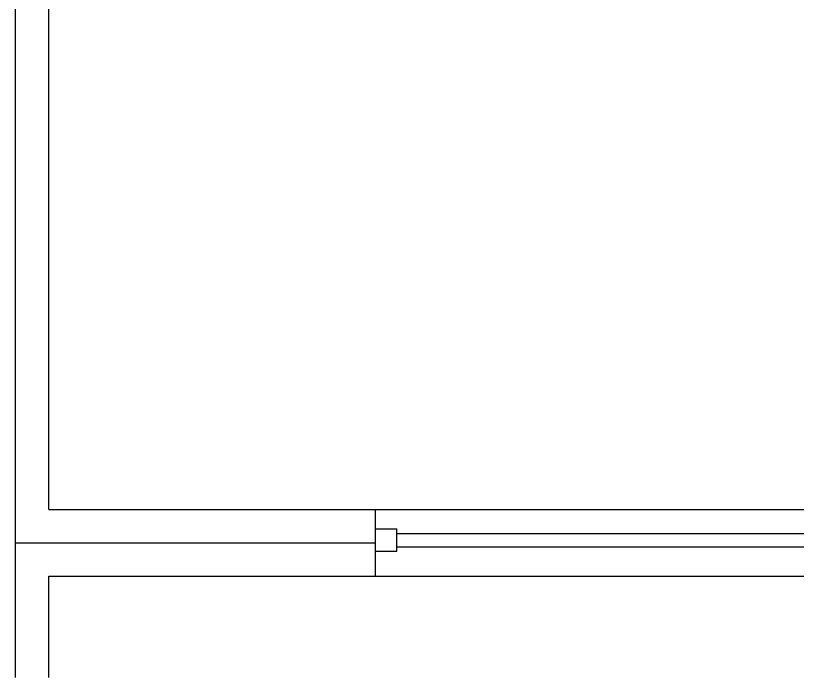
# Model space of a CAD drawing. Header units: millimetres. Extents: x 686.5 to 717.1, y 236.1 to 261.6.
# Drawn here: x 704.9945 to 705.4351, y 241.3577 to 241.7306 of the extents above; entities that cross this region are included whole.
import ezdxf

# ---------------------------------------------------------------- set-up
doc = ezdxf.new("R2010")
doc.units = ezdxf.units.MM
doc.linetypes.add('ACAD_ISO04W100', pattern=[30.5, 24, -3, 0.5, -3])
for name, color, linetype in [('EJE', 4, 'ACAD_ISO04W100'), ('MURO1', 3, 'Continuous'), ('VENTANAS', 111, 'Continuous')]:
    doc.layers.add(name, color=color, linetype=linetype)

msp = doc.modelspace()

# ---------------------------------------------------------------- linework, layer by layer
at = {"layer": 'EJE'}
for p, q in [((704.99449, 241.35766), (704.99449, 242.13975)), ((704.99449, 241.4335), (705.19714, 241.4335))]:
    msp.add_line(p, q, dxfattribs=at)
at = {"layer": 'MURO1'}
for p, q in [((705.01324, 241.45225), (705.01324, 242.13975)), ((705.01324, 241.45225), (706.01324, 241.45225)), ((705.19714, 241.45225), (705.19714, 241.41475)), ((705.01324, 241.41475), (706.05074, 241.41475)), ((705.01324, 241.35766), (705.01324, 241.41475))]:
    msp.add_line(p, q, dxfattribs=at)
at = {"layer": 'VENTANAS'}
for p, q in [((705.19692, 241.44131), (705.20942, 241.44131)), ((705.20942, 241.42881), (705.20942, 241.44131)), ((705.20942, 241.43881), (705.86869, 241.43881)), ((705.19692, 241.42881), (705.20942, 241.42881)), ((705.20942, 241.43131), (705.86869, 241.43131))]:
    msp.add_line(p, q, dxfattribs=at)

doc.saveas('drawing.dxf')
